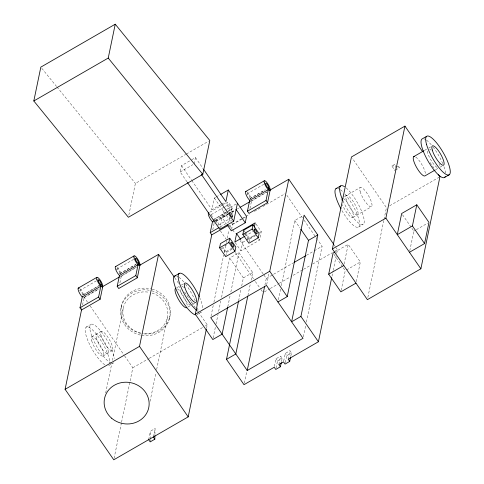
<?xml version="1.0" encoding="UTF-8"?>
<svg xmlns="http://www.w3.org/2000/svg" width="484" height="484" viewBox="0 0 484 484"><rect width="100%" height="100%" fill="white"/><g stroke="black" fill="none" stroke-linecap="round" stroke-linejoin="round"><path stroke-width="0.36" stroke-dasharray="2.42 1.81" d="M150.179 441.88L150.221 439.75M150.24 439.036L150.409 431.22L155.061 428.534L154.922 434.934M81.518 309.978L81.959 307.86M82.54 305.041L84.149 297.285L98.905 288.773M128.841 215.065L135.393 183.424L185.656 154.432M119.899 282.874L121.357 275.826L136.754 266.944M140.287 335.067A24.811 22.869 11.7 0 1 121.139 307.34L121.49 305.646A24.811 22.869 11.7 0 1 150.76 288.76M105.681 392.978L111.816 363.357M112.427 360.399L123.317 307.824M114.079 458.33L121.393 422.992M121.551 422.254L132.828 367.773L124.291 355.407M187.012 181.827L180.205 171.971L181.518 165.625L189.764 160.869M194.157 163.925L195.469 157.578L190.4 160.506M150.052 401.363L156.036 372.486M156.647 369.522L167.379 317.692M141.697 335.339A24.811 22.869 11.7 0 0 169.557 318.182L169.908 316.488M148.655 439.678L150.409 431.22M153.307 436.998L155.061 428.534M220.825 204.563L211.944 209.681L214.351 198.047L215.622 197.315M212.772 229.924L214.231 222.876M219.76 229.247L223.481 211.26L226.016 209.802M206.487 328.533L207.249 324.849L199.136 313.1M229.882 216.862L228.829 221.926L219.851 227.111M231.08 211.066L231.461 209.233L226.972 211.823M211.012 316.167L213.299 305.126M213.91 302.179L223.668 255.062M224.273 252.116L225.647 245.491M226.258 242.544L226.56 241.074M227.171 238.128L228.847 230.033M229.458 227.087L229.767 225.617L241.449 218.877M230.935 221.309L231.231 219.899M232.544 213.553L232.979 211.435L231.461 209.233M225.816 255.933L226.542 252.406L222.894 247.118M231.588 229.416L232.61 224.479L230.953 222.077M213.123 338.044L215.422 326.942M216.033 323.977L218.03 314.352M218.641 311.387L220.789 301.024M221.557 297.321L229.682 258.081L238.987 252.715L252.678 272.54L250.531 282.904M227.789 306.765L230.245 294.919M230.856 291.955L238.987 252.715M256.006 224.019L261.275 231.654L259.527 240.118L240.923 250.845L242.672 242.387L241.05 240.034M249.98 208.465L251.583 200.709A5.578 1.5 60 0 1 250.385 200.914M249.218 241.812L249.798 238.993L245.34 232.532M238.618 300.854L241.074 289.008M241.685 286.05L243.373 277.901L229.682 258.081M247.923 295.494L250.373 283.642M244.305 383.213L246.9 370.696M264.905 285.106L266.279 278.481L263.701 274.749M266.672 284.713L269.11 272.934M278.391 299.747L280.69 288.639M281.301 285.681L294.798 220.522L302.857 215.87M274.38 366.539L275.983 358.783L280.635 356.103L282.16 358.305L281.428 361.832M276.049 368.04L277.507 360.985L275.983 358.783M278.887 364.561L280.635 356.103M283.678 361.173L285.288 353.417L289.94 350.737L291.459 352.939L290.733 356.466M285.348 362.673L286.806 355.619L285.288 353.417M288.186 359.195L289.94 350.737M303.335 336.84L305.622 325.799M306.384 322.12L322.09 246.289L317.794 240.07M331.988 276.237L333.053 271.082M333.21 270.35L336.102 256.357M336.713 253.416L337.475 249.732L336.192 247.881M344.106 264.052L348.184 244.353L335.587 251.619M341.159 290.394L345.237 270.695L343.144 267.658M356.278 281.676L360.356 261.977L348.184 244.353M367.84 297.448L383.848 220.141M384.006 219.409L386.444 207.63L352.304 158.201M409.766 250.821L413.844 231.128L411.327 227.48M395.325 168.444L394.89 170.416L391.846 166.012L396.493 163.326M395.47 167.785L395.912 165.812L391.846 166.012M186.31 154.057L208.501 141.255M180.205 171.971L192.886 164.657M216.257 196.946L220.063 194.756M221.46 204.194L225.266 201.997M209.79 212.222L222.622 204.817M223.263 204.448L227.111 202.227M79.691 290.479L97.653 280.115M116.904 269.013L134.867 258.656M211.206 214.624L224.679 206.849M225.32 206.48L228.527 204.629M247.13 193.903L263.81 184.277M226.651 209.433L237.432 203.213M82.625 295.083L100.587 284.719M119.838 273.623L135.871 264.367M212.857 219.966L226.331 212.198M250.065 198.507L265.462 189.625M100.484 284.919L82.516 295.282A2.789 0.75 60 0 0 81.893 292.747A2.789 0.75 60 0 0 79.896 290.442M119.73 273.817L136.409 264.197M214.031 219.421L227.504 211.653M228.145 211.284L231.352 209.433M249.956 198.7L264.712 190.194M215.041 220.317L226.591 213.656M215.743 220.323L227.159 213.734M227.873 214.315L222.168 217.606L226.318 223.614M231.679 212.119L236.119 209.56M215.658 221.43L227.849 214.4M231.697 212.18L234.909 210.328M237.475 208.846L238.757 208.108M250.301 201.447L266.98 191.827M83.932 297.684L99.329 288.803M121.139 276.219L136.536 267.337M216.088 221.454L228.273 214.424M251.371 201.102L266.763 192.221M218.568 225.127L231.884 217.443M242.097 218.502L245.34 216.632M245.987 216.257L249.883 214.013M254.427 211.387L260.265 208.023M262.86 206.523L284.931 193.794M232.61 224.479L242.756 218.629M243.392 218.26L246.562 216.433M224.751 245.926L228.472 243.779M244.904 234.304L246.144 233.584M86.134 327.148L90.786 324.461M245.098 236.113L252.799 231.673M231.921 248.225L224.479 252.521A2.789 0.75 60 0 0 224.013 250.301A2.789 0.75 60 0 0 222.144 247.814M247.735 239.102L255.177 234.813M242.672 242.387L245.884 240.536M246.525 240.167L255.504 234.982M259.351 232.762L261.275 231.654M226.542 252.406L232.126 249.187M249.798 238.993L255.383 235.775M91.785 336.749L101.083 331.389M176.666 287.792L180.151 285.778M181.319 285.106L184.222 283.43M344.535 196.552L360.229 187.502M424.498 150.427L427.668 148.6M428.83 147.929L430.579 146.924M395.47 170.078L399.536 167.73L398.017 165.528M103.086 355.964L112.391 350.597M187.967 307.001L190.291 305.664M192.62 304.321L194.943 302.978M243.373 277.901L252.678 272.54M352.927 217.443L371.531 206.71M435.8 169.642L438.97 167.809M440.137 167.143L441.88 166.133M108.737 365.571L113.389 362.885A22.3 6.002 60 0 1 111.75 363.169M197.109 314.6L201.175 312.253M389.705 205.748L439.932 176.775M266.279 278.481L293.534 262.758M306.511 255.274L313.65 251.154M314.304 250.779L322.09 246.289M358.577 227.05L363.23 224.364M132.828 367.773L148.497 358.735M149.151 358.36L202.675 327.486M205.289 325.98L207.249 324.849M264.367 291.906L269.588 288.894M270.241 288.518L278.724 283.618M279.377 283.243L290.479 276.842M293.086 275.336L302.881 269.691M303.529 269.316L310.056 265.547M312.67 264.04L332.254 252.745M334.868 251.238L337.475 249.732M346.502 269.969L360.356 261.977M413.844 231.128L415.732 230.039M416.361 229.676L427.699 223.136M277.507 360.985L282.16 358.305M286.806 355.619L291.459 352.939M396.517 166.133L399.536 167.73M41.781 68.292L56.513 86.412M56.985 86.993L135.393 183.424M430.113 162.563L434.807 169.364M402.513 214.721L410.904 226.875M334.057 244.789L335.769 247.257M333.912 254.288L342.72 267.053M286.867 195.288L302.331 217.679M304.049 220.166L317.365 239.447M294.798 220.522L299.929 227.952M258.716 238.939L259.527 240.118M195.469 157.578L203.183 168.747M243.712 230.184L244.934 231.945M214.351 198.047L230.535 221.478M229.767 225.617L232.344 229.343M232.774 229.967L235.351 233.699M240.076 240.542L263.272 274.125M235.242 242.623L240.923 250.845M181.518 165.625L191.374 179.897M191.803 180.52L211.944 209.681M220.359 230.826L227.19 240.717M235.303 252.466L254.947 280.908M255.37 281.525L260.495 288.948M260.924 289.565L262.63 292.04M174.791 277.858L178.638 283.424M184.616 292.082L195.288 307.54M197.424 310.631L198.706 312.483M87.568 302.234L84.149 297.285A5.578 1.5 60 0 1 82.945 297.491M90.127 305.942L123.862 354.79M79.963 288.845A5.578 1.5 60 0 1 83.569 294.496M177.471 288.845A11.15 3.001 60 0 1 184.289 297.533A11.15 3.001 60 0 1 187.241 306.88M152.085 293.044A22.579 20.812 11.7 0 1 167.301 318.024A22.579 20.812 11.7 0 1 142.187 333.337M140.741 333.059A22.579 20.812 11.7 0 1 123.245 308.157A22.579 20.812 11.7 0 1 149.235 292.312M152.151 289.117A24.811 22.869 11.7 0 1 170.041 315.834A24.811 22.869 11.7 0 1 143.482 333.851M140.638 333.373A24.811 22.869 11.7 0 1 121.49 305.646M151.801 290.805A24.811 22.869 11.7 0 1 169.557 318.182M121.139 307.34A24.811 22.869 11.7 0 1 150.409 290.454M246.701 191.688A5.578 1.5 60 0 1 251.002 197.92M121.357 275.826A5.578 1.5 60 0 1 120.159 276.031M117.17 267.386A5.578 1.5 60 0 1 121.169 274.174M116.886 270.042A2.789 0.75 60 0 1 117.624 269.286A2.789 0.75 60 0 1 119.621 272.425A2.789 0.75 60 0 1 119.233 273.726M247.118 194.925A2.789 0.75 60 0 1 248.764 195.246A2.789 0.75 60 0 1 249.75 198.736M210.97 214.581A5.578 1.5 60 0 1 213.238 218.133M214.158 222.567A5.578 1.5 60 0 1 213.753 222.634M111.235 363.03A22.3 6.002 60 0 1 91.93 336.404A22.3 6.002 60 0 1 97.768 327.777A22.3 6.002 60 0 1 114.297 358.505M104.804 364.803A22.3 6.002 60 0 1 86.231 336.041A22.3 6.002 60 0 1 94.918 332.381A22.3 6.002 60 0 1 109.729 362.722M190.636 305.132A11.15 3.001 60 0 1 183.382 297.194A11.15 3.001 60 0 1 179.721 286.576M182.123 286.165A11.15 3.001 60 0 1 183.521 287.314M191.688 301.58A11.15 3.001 60 0 1 191.912 302.803M176.654 276.031A22.3 6.002 60 0 1 178.439 276.939M178.959 277.302A22.3 6.002 60 0 1 183.896 282.111M185.547 284.162A22.3 6.002 60 0 1 195.651 301.865M196.171 303.22A22.3 6.002 60 0 1 196.637 304.539M197.575 307.776A22.3 6.002 60 0 1 198.017 310.214M201.296 312.156A22.3 6.002 60 0 1 200.122 312.192M199.535 297.345A22.3 6.002 60 0 1 202.717 309.736M415.683 157.034A11.15 3.001 60 0 1 425.472 173.671M343.592 198.615A11.15 3.001 60 0 1 352.201 211.072A11.15 3.001 60 0 1 350.961 217.056A11.15 3.001 60 0 1 342.351 204.599M341.172 200.418A11.15 3.001 60 0 1 341.19 199.027M346.193 187.949A22.3 6.002 60 0 1 362.207 212.748A22.3 6.002 60 0 1 359.63 223.814A22.3 6.002 60 0 1 343.126 201.138M344.917 194.03A22.3 6.002 60 0 1 359.455 225.417A22.3 6.002 60 0 1 341.71 210.189M338.128 188.482A22.3 6.002 60 0 1 339.907 189.389M340.434 189.752A22.3 6.002 60 0 1 342.708 191.694M437.004 167.428A11.15 3.001 60 0 1 427.215 150.79M429.635 148.981A11.15 3.001 60 0 1 431.038 150.137M439.03 163.719A11.15 3.001 60 0 1 439.424 165.619M424.172 138.854A22.3 6.002 60 0 1 425.956 139.761M426.477 140.124A22.3 6.002 60 0 1 431.861 145.472M433.065 146.985A22.3 6.002 60 0 1 442.921 164.082M443.931 166.708A22.3 6.002 60 0 1 445.528 173.036M221.835 249.308A2.789 0.75 60 0 1 221.545 247.917M244.795 234.849A2.789 0.75 60 0 1 246.737 235.944A2.789 0.75 60 0 1 247.53 239.138M218.072 225.03A2.789 0.75 60 0 1 217.727 224.739M216.203 222.537A2.789 0.75 60 0 1 215.924 221.914M215.725 221.345A2.789 0.75 60 0 1 217.37 221.666A2.789 0.75 60 0 1 218.363 225.163M227.087 204.272A5.578 1.5 60 0 0 232.356 211.907A5.578 1.5 60 0 0 230.378 204.913A5.578 1.5 60 0 0 227.087 204.272M228.515 205.652A2.789 0.75 60 0 0 231.146 209.469A2.789 0.75 60 0 0 230.16 205.972A2.789 0.75 60 0 0 228.515 205.652M101.029 335.479A11.15 3.001 60 0 0 111.568 350.737A11.15 3.001 60 0 0 107.611 336.761A11.15 3.001 60 0 0 101.029 335.479M96.377 338.159A11.15 3.001 60 0 0 106.916 353.423A11.15 3.001 60 0 0 102.965 339.441A11.15 3.001 60 0 0 96.377 338.159M91.724 340.845A11.15 3.001 60 0 0 102.269 356.103A11.15 3.001 60 0 0 98.312 342.127A11.15 3.001 60 0 0 91.724 340.845M360.175 191.591A11.15 3.001 60 0 0 370.714 206.849A11.15 3.001 60 0 0 366.757 192.874A11.15 3.001 60 0 0 360.175 191.591M346.217 199.638A11.15 3.001 60 0 0 356.756 214.902A11.15 3.001 60 0 0 352.806 200.921A11.15 3.001 60 0 0 346.217 199.638"/><path stroke-width="0.73" d="M148.655 439.678L150.179 441.88L154.826 439.2L154.904 435.642M33.819 100.975L40.831 67.125L115.246 24.2L209.808 140.499L202.802 174.349L128.381 217.274L33.819 100.975L108.234 58.05L115.246 24.2M206.329 329.265L188.191 416.875L113.77 459.8L65.092 389.311L81.518 309.978L79.999 307.776L82.25 296.916A5.578 1.5 60 0 1 78.426 290.672A5.578 1.5 60 0 1 79.267 288.27M100.121 299.245L98.603 297.043L101.229 284.35L102.753 286.552L100.121 299.245L81.518 309.978M137.335 277.786L135.81 275.584L138.442 262.891L139.961 265.093L137.335 277.786L118.731 288.518L117.207 286.316L119.457 275.45A5.578 1.5 60 0 1 115.851 269.8A5.578 1.5 60 0 1 115.9 266.545M188.191 416.875L139.507 346.387L158.564 254.36L139.961 265.093M227.637 307.503L222.12 334.16L212.815 339.526L195.318 314.195L211.75 234.861L210.225 232.659L212.476 221.799A5.578 1.5 60 0 1 208.876 216.142A5.578 1.5 60 0 1 208.919 212.887M220.698 194.387L228.309 190L225.895 201.634L203.613 169.37M219.585 247.826L220.462 243.597L229.761 238.231L235.847 247.04L234.97 251.275L225.671 256.641L219.585 247.826L228.884 242.46L229.761 238.231M187.435 182.444L219.76 229.247L233.712 221.194L237.432 203.213M254.318 227.075L255.195 222.846L236.591 233.572L234.837 242.036L244.456 236.488M267.561 202.669L266.043 200.467L268.668 187.774L270.193 189.976L267.561 202.669L248.957 213.402L247.439 211.199L249.683 200.334A5.578 1.5 60 0 1 246.084 194.683A5.578 1.5 60 0 1 246.126 191.428M242.841 234.413L243.712 230.184L253.017 224.818L259.103 233.627L258.226 237.862L248.921 243.222L242.841 234.413L252.14 229.047L253.017 224.818M227.147 224.818L231.298 230.826L245.249 222.779L246.562 216.433L228.309 190M281.283 362.534L280.405 366.763L275.753 369.449L274.234 367.247L244.003 384.683L226.506 359.352L238.467 301.599M247.772 296.232L235.811 353.986L226.506 359.352M247.221 370.508L210.709 317.643L266.521 285.445L303.032 338.316L247.221 370.508L264.597 286.576M277.931 301.968L287.23 296.601L269.739 271.27L288.797 179.243L270.193 189.976M287.23 296.601L304.097 215.156L317.788 234.982L300.921 316.427L318.418 341.758L288.186 359.195L289.71 361.403L285.058 364.083L283.533 361.881L278.887 364.561L280.405 366.763M300.788 229.192L308.489 240.342L291.622 321.793L300.921 316.427M289.71 361.403L290.582 357.168M438.22 174.307L439.932 176.775L420.874 268.801L367.386 299.656L332.393 248.988L351.451 156.967L404.939 126.112L422.435 151.444M355.976 283.134L340.857 291.852L328.69 274.228L333.071 253.078L334.958 251.982M318.418 341.758L331.685 277.707M420.874 268.801L385.881 218.139L404.939 126.112M412.41 225.943L416.791 204.786L401.672 213.504L397.291 234.661L412.41 225.943L424.577 243.561L409.464 252.285M424.577 243.561L428.957 222.41L416.791 204.786M78.281 288.077L96.885 277.344M115.488 266.617L134.092 255.885M245.721 191.501L264.325 180.768M82.25 296.916L100.853 286.183M119.457 275.45L138.061 264.724M212.476 221.799L214.4 220.686M249.683 200.334L268.287 189.607M102.753 286.552L119.433 276.933M240.04 207.37L249.659 201.816M79.999 307.776L98.603 297.043M117.207 286.316L135.81 275.584M210.225 232.659L219.21 227.48M247.439 211.199L266.043 200.467M211.75 234.861L228.43 225.242M174.5 276.17L179.153 273.49M335.975 188.627L340.627 185.941M426.67 136.313L422.018 138.993A22.3 6.002 60 0 0 429.483 163.483A22.3 6.002 60 0 0 445.292 176.497M413.717 156.647L423.863 150.796M308.489 240.342L317.788 234.982M435.164 170.005L425.019 175.861A11.15 3.001 60 0 1 416.228 166.792A11.15 3.001 60 0 1 414.534 156.507M65.092 389.311L139.507 346.387M195.318 314.195L269.739 271.27M294.181 262.382L305.864 255.649M444.621 177.416L449.273 174.736M332.393 248.988L385.881 218.139M328.69 274.228L343.803 265.51M108.234 58.05L202.802 174.349M288.797 179.243L333.633 244.166M252.14 229.047L258.226 237.862M236.119 209.56L245.249 222.779M201.386 174.391L233.712 221.194M236.591 233.572L240.645 239.447M228.884 242.46L234.97 251.275M158.564 254.36L174.367 277.241M153.307 436.998L154.826 439.2M186.806 307.673A11.15 3.001 60 0 1 178.735 299.874A11.15 3.001 60 0 1 175.504 288.464M195.469 314.878A22.3 6.002 60 0 1 178.632 294.75A22.3 6.002 60 0 1 175.517 275.838M196.752 310.371A22.3 6.002 60 0 1 180.423 285.748A22.3 6.002 60 0 1 182.583 273.944A22.3 6.002 60 0 1 199.257 296.716M342.853 200.509A22.3 6.002 60 0 1 344.56 186.709M341.002 208.913A22.3 6.002 60 0 1 336.991 188.288M96.854 279.389A5.578 1.5 60 0 0 102.124 287.024A5.578 1.5 60 0 0 100.146 280.03A5.578 1.5 60 0 0 96.854 279.389M111.635 418.206A22.579 20.812 11.7 0 0 148.673 408.03A22.579 20.812 11.7 0 0 119.615 383.05A22.579 20.812 11.7 0 0 111.635 418.206M264.294 182.813A5.578 1.5 60 0 0 269.564 190.442A5.578 1.5 60 0 0 267.585 183.454A5.578 1.5 60 0 0 264.294 182.813M134.062 257.93A5.578 1.5 60 0 0 139.332 265.559A5.578 1.5 60 0 0 137.359 258.571A5.578 1.5 60 0 0 134.062 257.93M98.282 280.768A2.789 0.75 60 0 0 100.92 284.586A2.789 0.75 60 0 0 99.928 281.089A2.789 0.75 60 0 0 98.282 280.768M135.49 259.309A2.789 0.75 60 0 0 138.128 263.121A2.789 0.75 60 0 0 137.135 259.63A2.789 0.75 60 0 0 135.49 259.309M265.722 184.192A2.789 0.75 60 0 0 268.354 188.004A2.789 0.75 60 0 0 267.368 184.513A2.789 0.75 60 0 0 265.722 184.192M184.749 287.187A11.15 3.001 60 0 0 195.288 302.452A11.15 3.001 60 0 0 191.331 288.47A11.15 3.001 60 0 0 184.749 287.187M432.266 150.01A11.15 3.001 60 0 0 442.806 165.268A11.15 3.001 60 0 0 438.849 151.292A11.15 3.001 60 0 0 432.266 150.01M426.555 144.492A22.3 6.002 60 0 0 447.633 175.014A22.3 6.002 60 0 0 439.726 147.063A22.3 6.002 60 0 0 426.555 144.492M230.941 243.373A2.789 0.75 60 0 0 233.572 247.191A2.789 0.75 60 0 0 232.586 243.694A2.789 0.75 60 0 0 230.941 243.373M254.197 229.96A2.789 0.75 60 0 0 256.829 233.772A2.789 0.75 60 0 0 255.842 230.281A2.789 0.75 60 0 0 254.197 229.96M229.682 213.299A2.789 0.75 60 0 0 232.314 217.11A2.789 0.75 60 0 0 231.328 213.619A2.789 0.75 60 0 0 229.682 213.299"/></g></svg>
